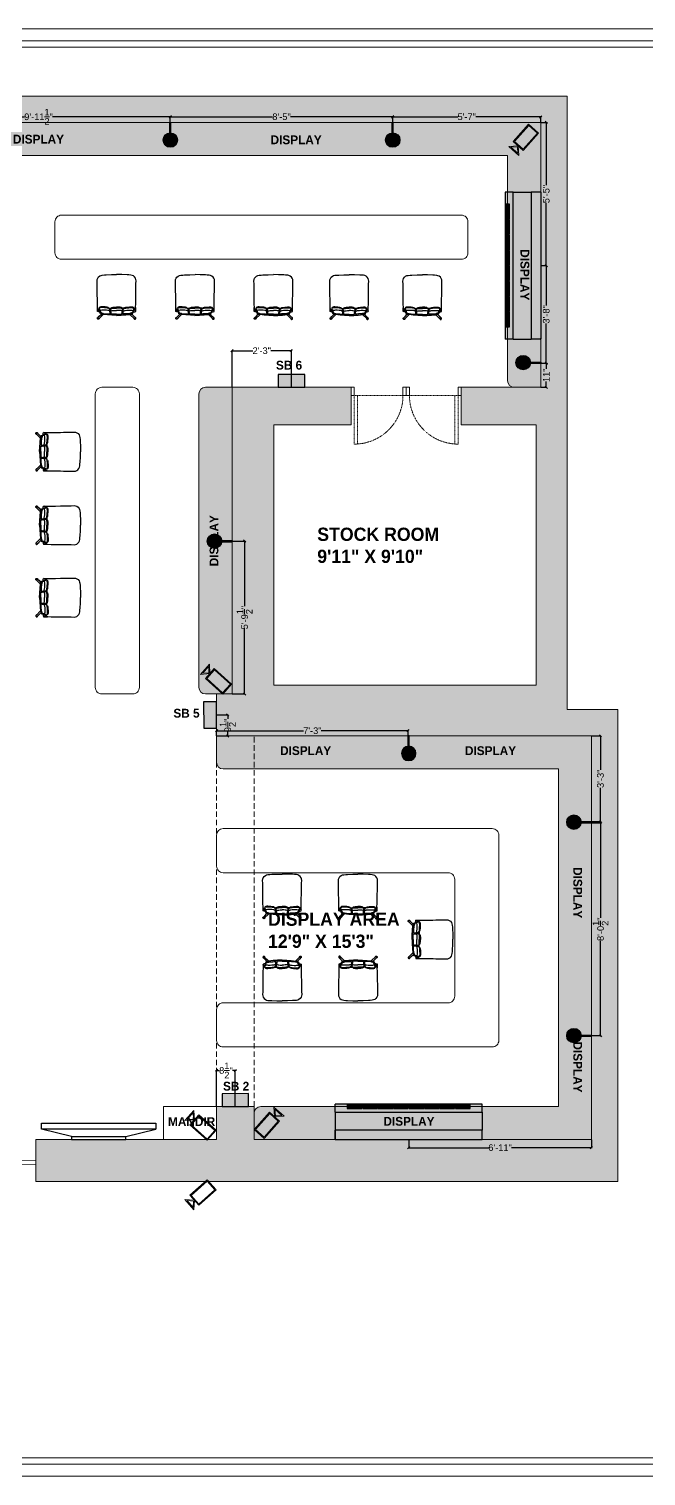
# Model space of a CAD drawing. Header units: inches. Extents: x -4677 to 18437, y -5264 to 2453.
# Drawn here: x 4809 to 5089, y -67 to 589 of the extents above; entities that cross this region are included whole.
import ezdxf

# ---------------------------------------------------------------- set-up
doc = ezdxf.new("R2010")
doc.units = ezdxf.units.IN
for name, pattern in [('AUDIT_D_060311083008-3', [0]), ('DASHED2', [0.375, 0.25, -0.125]), ('HIDDEN', [0.375, 0.25, -0.125])]:
    doc.linetypes.add(name, pattern=pattern)
for name, color, linetype in [('A-DOOR', 251, 'AUDIT_D_060311083008-3'), ('A-Door-Frame', 1, 'Continuous'), ('A-Door-Swing', 8, 'HIDDEN'), ('Edges', 7, 'Continuous'), ('IEL-HATCH-002', 7, 'Continuous'), ('line_cad-block.com', 250, 'Continuous')]:
    doc.layers.add(name, color=color, linetype=linetype)
doc.layers.add('FURNI', color=140, linetype='Continuous', lineweight=18)
doc.layers.add('HATCH', color=251, linetype='Continuous', lineweight=0, transparency=0.75)
doc.styles.add('HEMI', font='stylu.ttf')
doc.styles.get("Standard").update_dxf_attribs({"font": 'arial.ttf'})
doc.dimstyles.get("Standard").update_dxf_attribs({"dimtxt": 3, "dimasz": 1, "dimexe": 0.18, "dimexo": 0.0625, "dimgap": 0.09, "dimtad": 0, "dimdec": 1, "dimzin": 0, "dimdsep": 46, "dimlunit": 4, "dimtxsty": 'Standard', "dimblk": 'OBLIQUE', "dimcen": 0.09, "dimclrd": 5, "dimclre": 5, "dimclrt": 5, "dimadec": 0, "dimazin": 0, "dimtfac": 1, "dimtdec": 1, "dimtofl": 0, "dimtmove": 0, "dimatfit": 3, "dimldrblk": 'OBLIQUE', "dimfxl": 1, "dimtolj": 1, "dimtzin": 0, "dimarcsym": 0})

# ---------------------------------------------------------------- blocks, each defined once
blk = doc.blocks.new('*U12')
at = {"layer": 'A-Door-Frame', "lineweight": 5}
for p, q in [((0, -100), (0, 0)), ((682, -100), (682, 0))]:
    blk.add_line(p, q, dxfattribs=at)
for points in [[(0, -100), (40, -100), (40, 0), (0, 0)], [(682, -100), (642, -100), (642, 0), (682, 0)]]:
    blk.add_lwpolyline(points, dxfattribs=at)
at = {"layer": 'A-Door-Swing', "linetype": 'DASHED2', "lineweight": 5}
blk.add_line((45, 0), (647, 0), dxfattribs=at)
blk.add_lwpolyline([(40, 0), (40, 602), (80, 602), (80, 0)], close=True, dxfattribs=at)
blk.add_arc((40, 0), 602, 360, 90, dxfattribs=at)
blk = doc.blocks.new('erh')
at = {"ltscale": 7}
for p, q in [((3599.36, 764.17), (3585.77, 760.72)), ((3623.97, 764.17), (3637.56, 760.72))]:
    blk.add_line(p, q, dxfattribs=at)
for p, q in [((3623.97, 765.54), (3599.36, 765.54)), ((3599.36, 765.54), (3599.36, 764.17)), ((3623.97, 764.17), (3599.36, 764.17)), ((3623.97, 764.17), (3623.97, 765.54))]:
    blk.add_line(p, q)
blk.add_lwpolyline([(3585.77, 760.72), (3637.56, 760.72), (3637.56, 758.04), (3585.77, 758.04)], close=True, dxfattribs=at)
blk = doc.blocks.new('LEADCHAIR Executive 2014')
at = {"layer": 'line_cad-block.com', "color": 252, "true_color": 0x939598}
for points in [[(-239, 254), (-241, 256), (-243, 261), (-246, 264), (-249, 267), (-253, 268), (-257, 268), (-260, 267), (-264, 264), (-266, 261), (-267, 257), (-267, 253), (-266, 250), (-264, 246), (-260, 244), (-254, 240)], [(-186, 201), (-248, 262), (-251, 265), (-253, 265), (-256, 265), (-259, 265), (-262, 262), (-264, 260), (-265, 257), (-264, 254), (-264, 251), (-262, 249), (-241, 227), (-211, 196)], [(0, 214), (-64, 213), (-127, 208), (-190, 201), (-202, 199), (-211, 196), (-219, 194), (-223, 191), (-227, 184), (-247, 135), (-249, 131), (-251, 130), (-253, 131), (-255, 136), (-259, 147), (-262, 153), (-265, 159)], [(0, 210), (-63, 207), (-126, 203), (-190, 196), (-196, 195), (-204, 193), (-210, 192), (-216, 190), (-220, 188), (-223, 184), (-226, 176), (-245, 133), (-251, 124), (-253, 125), (-263, 146)], [(0, 214), (64, 213), (127, 208), (190, 201), (202, 199), (211, 196), (219, 194), (223, 191), (227, 184), (247, 135), (249, 131), (251, 130), (253, 131), (255, 136), (259, 147), (262, 153), (265, 159)], [(0, 210), (63, 207), (126, 203), (190, 196), (196, 195), (204, 193), (210, 192), (216, 190), (220, 188), (223, 184), (226, 176), (245, 133), (251, 124), (253, 125), (263, 146)], [(186, 201), (248, 262), (251, 265), (253, 265), (256, 265), (259, 265), (262, 262), (264, 260), (265, 257), (264, 254), (264, 251), (262, 249), (241, 227), (211, 196)], [(239, 254), (241, 256), (243, 261), (246, 264), (249, 267), (253, 268), (257, 268), (260, 267), (264, 264), (266, 261), (267, 257), (267, 253), (266, 250), (264, 246), (260, 244), (254, 240)], [(-256, 130), (-260, 128), (-262, 121), (-263, 116), (-265, 102), (-267, 55), (-267, -5), (-269, -78), (-270, -119), (-270, -168), (-270, -225), (-272, -265), (-270, -285), (-263, -303), (-251, -320), (-234, -334), (-217, -342), (-199, -346), (-170, -348), (-146, -350), (-73, -353), (0, -354)], [(-265, 159), (-265, 159), (-266, 159), (-266, 150), (-266, 142), (-266, 139), (-266, 104)], [(-263, 146), (-264, 146), (-264, 146), (-265, 145), (-265, 144), (-266, 131)], [(-234, 166), (-245, 164), (-252, 163), (-265, 159)], [(-98, 152), (-96, 152), (-93, 152), (-92, 152), (-93, 147), (-93, 143), (-94, 138), (-94, 134), (-95, 129), (-96, 124), (-96, 123), (-102, 120), (-107, 118), (-111, 116), (-128, 112), (-140, 110), (-170, 108), (-192, 107), (-204, 107), (-224, 108), (-229, 109), (-241, 113), (-244, 114), (-241, 121), (-237, 132), (-233, 142), (-232, 146), (-229, 151)], [(-96, 123), (-99, 119), (-107, 112), (-117, 105), (-131, 101), (-157, 98), (-180, 97), (-198, 95), (-214, 95), (-221, 97), (-227, 99), (-233, 101), (-237, 105), (-240, 108), (-242, 112), (-243, 113)], [(-92, 195), (-90, 194), (-89, 192), (-90, 180), (-92, 155), (-99, 151), (-106, 149), (-116, 146), (-120, 145), (-142, 142), (-168, 141), (-190, 141), (-206, 142), (-224, 145), (-230, 146), (-230, 147), (-228, 153), (-221, 173), (-219, 176), (-217, 178), (-210, 181), (-199, 184), (-193, 185), (-186, 187), (-130, 192), (-111, 193), (-92, 195)], [(-102, 115), (-89, 115)], [(-89, 115), (-86, 115), (-81, 114), (-73, 111)], [(-71, 153), (-76, 153), (-79, 152), (-80, 152), (-80, 149), (-81, 144), (-82, 136), (-83, 130), (-84, 124), (-67, 117), (-50, 115), (0, 113)], [(-84, 124), (-73, 110), (-68, 107), (-60, 103), (-48, 100), (-39, 99), (-34, 98), (0, 98)], [(0, 198), (-74, 197), (-74, 195), (-75, 193), (-76, 181), (-79, 156), (-78, 155), (-76, 154), (-71, 152), (-57, 148), (-44, 147), (-25, 146), (0, 146)], [(0, 198), (74, 197), (74, 195), (75, 193), (76, 181), (79, 156), (78, 155), (76, 154), (71, 152), (57, 148), (44, 147), (25, 146), (0, 146)], [(71, 153), (76, 153), (79, 152), (80, 152), (80, 149), (81, 144), (82, 136), (83, 130), (84, 124), (67, 117), (50, 115), (0, 113)], [(256, 130), (260, 128), (262, 121), (263, 116), (265, 102), (267, 55), (267, -5), (269, -78), (270, -119), (270, -168), (270, -225), (272, -265), (270, -285), (263, -303), (251, -320), (234, -334), (217, -342), (199, -346), (170, -348), (146, -350), (73, -353), (0, -354)], [(84, 124), (73, 110), (68, 107), (60, 103), (48, 100), (39, 99), (34, 98), (0, 98)], [(89, 115), (86, 115), (81, 114), (73, 111)], [(92, 195), (90, 194), (89, 192), (90, 180), (92, 155), (99, 151), (106, 149), (116, 146), (120, 145), (142, 142), (168, 141), (190, 141), (206, 142), (224, 145), (230, 146), (230, 147), (228, 153), (221, 173), (219, 176), (217, 178), (210, 181), (199, 184), (193, 185), (186, 187), (130, 192), (111, 193), (92, 195)], [(102, 115), (89, 115)], [(98, 152), (96, 152), (93, 152), (92, 152), (93, 147), (93, 143), (94, 138), (94, 134), (95, 129), (96, 124), (96, 123), (102, 120), (107, 118), (111, 116), (128, 112), (140, 110), (170, 108), (192, 107), (204, 107), (224, 108), (229, 109), (241, 113), (244, 114), (241, 121), (237, 132), (233, 142), (232, 146), (229, 151)], [(96, 123), (99, 119), (107, 112), (117, 105), (131, 101), (157, 98), (180, 97), (198, 95), (214, 95), (221, 97), (227, 99), (233, 101), (237, 105), (240, 108), (242, 112), (243, 113)], [(234, 166), (245, 164), (252, 163), (265, 159)], [(263, 146), (264, 146), (264, 146), (265, 145), (265, 144), (266, 131)], [(265, 159), (265, 159), (266, 159), (266, 150), (266, 142), (266, 139), (266, 104)]]:
    blk.add_lwpolyline(points, dxfattribs=at)
blk = doc.blocks.new('WR')
at = {"layer": 'IEL-HATCH-002', "true_color": 0x58ba48, "transparency": 33554687}
h = blk.add_hatch(color=85, dxfattribs=at)
h.dxf.hatch_style = 1
h.paths.add_polyline_path([(6272.58, 1161.27), (6284.59, 1161.27), (6284.59, 1167.12), (6272.58, 1167.12)])
blk.add_lwpolyline([(6272.58, 1167.11), (6272.58, 1161.27), (6284.59, 1161.29), (6284.59, 1167.13)], close=True)
blk = doc.blocks.new('rst')
at = {"layer": 'HATCH', "true_color": 0xed1f24, "transparency": 33554687}
h = blk.add_hatch(color=240, dxfattribs=at)
h.dxf.hatch_style = 1
h.paths.add_polyline_path([(9145.2, 1295.5), (9130.1, 1295.5), (9137.7, 1288.2)])
h.paths.add_polyline_path([(9142.8, 1294.5), (9137.7, 1289.6), (9132.6, 1294.5)], flags=16)
h.paths.add_polyline_path([(9145.1, 1288.2), (9130.3, 1288.2), (9130.3, 1262.6), (9145.1, 1262.6)])
h.paths.add_polyline_path([(9144.1, 1287.2), (9144.1, 1263.6), (9131.3, 1263.6), (9131.3, 1287.2)], flags=16)
at = {"layer": 'FURNI', "color": 18, "true_color": 0x000000}
for points in [[(9145.2, 1295.5), (9130.1, 1295.5), (9137.7, 1288.2)], [(9142.8, 1294.5), (9132.6, 1294.5), (9137.7, 1289.6)], [(9130.3, 1288.2), (9145.1, 1288.2), (9145.1, 1262.6), (9130.3, 1262.6)], [(9131.3, 1287.2), (9144.1, 1287.2), (9144.1, 1263.6), (9131.3, 1263.6)]]:
    blk.add_lwpolyline(points, close=True, dxfattribs=at)
blk = doc.blocks.new('HT')
at = {"layer": 'IEL-HATCH-002', "true_color": 0xf7f281, "transparency": 33554687}
h = blk.add_hatch(color=51, dxfattribs=at)
h.dxf.hatch_style = 1
h.paths.add_polyline_path([(4618.55, 566.68, 0.962396), (4625.07, 566.43), (4621.82, 566.43), (4621.82, 566.93), (4625.07, 566.93, 0.962396)])
for p, q in [((4621.82, 566.93), (4629.77, 566.93)), ((4621.82, 566.93), (4621.82, 566.43)), ((4621.82, 566.43), (4629.77, 566.43)), ((4629.77, 566.93), (4629.77, 566.43))]:
    blk.add_line(p, q)
blk.add_circle((4621.82, 566.68), 3.27)
blk = doc.blocks.new('_Oblique')
at = {"color": 0, "linetype": 'ByBlock', "lineweight": -2}
blk.add_line((-0.5, -0.5), (0.5, 0.5), dxfattribs=at)
blk = doc.blocks.new('*D107')
at = {"color": 5, "lineweight": -2, "transparency": 16777216}
for p, q in [((4894.58, 100.42), (4894.58, 116.88)), ((4894.58, 116.7), (4895.92, 116.7)), ((4903.08, 116.7), (4901.74, 116.7)), ((4903.08, 100.42), (4903.08, 116.88))]:
    blk.add_line(p, q, dxfattribs=at)
at = {"layer": 'Defpoints', "color": 0, "transparency": 16777216}
for p in [(4903.08, 116.7), (4894.58, 100.35), (4903.08, 100.36)]:
    blk.add_point(p, dxfattribs=at)
at = {"color": 5, "lineweight": -2, "transparency": 16777216, "rotation": 180}
blk.add_blockref('_Oblique', (4894.58, 116.7), dxfattribs=at)
at = {"color": 5, "lineweight": -2, "transparency": 16777216}
blk.add_blockref('_Oblique', (4903.08, 116.7), dxfattribs=at)
at = {"color": 5, "lineweight": 5, "transparency": 16777216, "insert": (4898.83, 116.7), "char_height": 3, "attachment_point": 5}
blk.add_mtext('\\A1;8{\\H1x;\\S1/2;}"', dxfattribs=at)
blk = doc.blocks.new('*D108')
at = {"color": 5, "lineweight": -2, "transparency": 16777216}
for p, q in [((4894.63, 277.85), (4899.83, 277.85)), ((4899.65, 277.85), (4899.65, 276.01)), ((4899.65, 268.35), (4899.65, 270.2)), ((4894.64, 268.35), (4899.83, 268.35))]:
    blk.add_line(p, q, dxfattribs=at)
at = {"layer": 'Defpoints', "color": 0, "transparency": 16777216}
for p in [(4894.57, 277.85), (4894.58, 268.35), (4899.65, 268.35)]:
    blk.add_point(p, dxfattribs=at)
at = {"color": 5, "lineweight": -2, "transparency": 16777216}
for p, rotation in [((4899.65, 277.85), 90), ((4899.65, 268.35), 270)]:
    blk.add_blockref('_Oblique', p, dxfattribs=dict(at, rotation=rotation))
at = {"color": 5, "lineweight": 5, "transparency": 16777216, "insert": (4899.65, 273.1), "char_height": 3, "attachment_point": 5, "rotation": 90}
blk.add_mtext('\\A1;9{\\H1x;\\S1/2;}"', dxfattribs=at)
blk = doc.blocks.new('*D111')
at = {"color": 5, "lineweight": -2, "transparency": 16777216}
for p, q in [((4901.58, 426.42), (4901.58, 443.1)), ((4901.58, 442.92), (4910.98, 442.92)), ((4928.58, 442.92), (4919.18, 442.92)), ((4928.58, 426.42), (4928.58, 443.1))]:
    blk.add_line(p, q, dxfattribs=at)
at = {"layer": 'Defpoints', "color": 0, "transparency": 16777216}
for p in [(4928.58, 442.92), (4901.58, 426.35), (4928.58, 426.35)]:
    blk.add_point(p, dxfattribs=at)
at = {"color": 5, "lineweight": -2, "transparency": 16777216, "rotation": 180}
blk.add_blockref('_Oblique', (4901.58, 442.92), dxfattribs=at)
at = {"color": 5, "lineweight": -2, "transparency": 16777216}
blk.add_blockref('_Oblique', (4928.58, 442.92), dxfattribs=at)
at = {"color": 5, "lineweight": 5, "transparency": 16777216, "insert": (4915.08, 442.92), "char_height": 3, "attachment_point": 5}
blk.add_mtext('\\A1;2\'-3"', dxfattribs=at)
blk = doc.blocks.new('*D112')
at = {"color": 5, "lineweight": -2, "transparency": 16777216}
for p, q in [((4901.64, 356.6), (4907.46, 356.6)), ((4907.28, 356.6), (4907.28, 327.15)), ((4907.28, 287.35), (4907.28, 316.81)), ((4901.64, 287.35), (4907.46, 287.35))]:
    blk.add_line(p, q, dxfattribs=at)
at = {"layer": 'Defpoints', "color": 0, "transparency": 16777216}
for p in [(4901.58, 356.6), (4907.28, 356.6), (4901.58, 287.35)]:
    blk.add_point(p, dxfattribs=at)
at = {"color": 5, "lineweight": -2, "transparency": 16777216}
for p, rotation in [((4907.28, 356.6), 90), ((4907.28, 287.35), 270)]:
    blk.add_blockref('_Oblique', p, dxfattribs=dict(at, rotation=rotation))
at = {"color": 5, "lineweight": 5, "transparency": 16777216, "insert": (4907.28, 321.98), "char_height": 3, "attachment_point": 5, "rotation": 90}
blk.add_mtext('\\A1;5\'-9{\\H1x;\\S1/2;}"', dxfattribs=at)
blk = doc.blocks.new('*D113')
at = {"color": 5, "lineweight": -2, "transparency": 16777216}
for p, q in [((4894.58, 268.42), (4894.58, 270.86)), ((4894.58, 270.68), (4933.95, 270.68)), ((4981.46, 270.68), (4942.08, 270.68)), ((4981.46, 268.42), (4981.46, 270.86))]:
    blk.add_line(p, q, dxfattribs=at)
at = {"layer": 'Defpoints', "color": 0, "transparency": 16777216}
for p in [(4981.46, 270.68), (4894.58, 268.35), (4981.46, 268.35)]:
    blk.add_point(p, dxfattribs=at)
at = {"color": 5, "lineweight": -2, "transparency": 16777216, "rotation": 180}
blk.add_blockref('_Oblique', (4894.58, 270.68), dxfattribs=at)
at = {"color": 5, "lineweight": -2, "transparency": 16777216}
blk.add_blockref('_Oblique', (4981.46, 270.68), dxfattribs=at)
at = {"color": 5, "lineweight": 5, "transparency": 16777216, "insert": (4938.02, 270.68), "char_height": 3, "attachment_point": 5}
blk.add_mtext('\\A1;7\'-3"', dxfattribs=at)
blk = doc.blocks.new('*D114')
at = {"color": 5, "lineweight": -2, "transparency": 16777216}
for p, q in [((5064.64, 268.35), (5068.88, 268.35)), ((5068.7, 268.35), (5068.7, 253)), ((5068.7, 229.49), (5068.7, 244.84)), ((5064.64, 229.49), (5068.88, 229.49))]:
    blk.add_line(p, q, dxfattribs=at)
at = {"layer": 'Defpoints', "color": 0, "transparency": 16777216}
for p in [(5064.58, 268.35), (5064.58, 229.49), (5068.7, 229.49)]:
    blk.add_point(p, dxfattribs=at)
at = {"color": 5, "lineweight": -2, "transparency": 16777216}
for p, rotation in [((5068.7, 268.35), 90), ((5068.7, 229.49), 270)]:
    blk.add_blockref('_Oblique', p, dxfattribs=dict(at, rotation=rotation))
at = {"color": 5, "lineweight": 5, "transparency": 16777216, "insert": (5068.7, 248.92), "char_height": 3, "attachment_point": 5, "rotation": 90}
blk.add_mtext('\\A1;3\'-3"', dxfattribs=at)
blk = doc.blocks.new('*D115')
at = {"color": 5, "lineweight": -2, "transparency": 16777216}
for p, q in [((5064.64, 228.99), (5068.88, 228.99)), ((5068.7, 228.99), (5068.7, 185.91)), ((5068.7, 132.5), (5068.7, 175.57)), ((5064.64, 132.5), (5068.88, 132.5))]:
    blk.add_line(p, q, dxfattribs=at)
at = {"layer": 'Defpoints', "color": 0, "transparency": 16777216}
for p in [(5064.58, 228.99), (5064.58, 132.5), (5068.7, 132.5)]:
    blk.add_point(p, dxfattribs=at)
at = {"color": 5, "lineweight": -2, "transparency": 16777216}
for p, rotation in [((5068.7, 228.99), 90), ((5068.7, 132.5), 270)]:
    blk.add_blockref('_Oblique', p, dxfattribs=dict(at, rotation=rotation))
at = {"color": 5, "lineweight": 5, "transparency": 16777216, "insert": (5068.7, 180.74), "char_height": 3, "attachment_point": 5, "rotation": 90}
blk.add_mtext('\\A1;8\'-0{\\H1x;\\S1/2;}"', dxfattribs=at)
blk = doc.blocks.new('*D116')
at = {"color": 5, "lineweight": -2, "transparency": 16777216}
for p, q in [((4981.71, 85.29), (4981.71, 81.53)), ((5064.58, 85.29), (5064.58, 81.53)), ((4981.71, 81.71), (5017.89, 81.71)), ((5064.58, 81.71), (5028.4, 81.71))]:
    blk.add_line(p, q, dxfattribs=at)
at = {"layer": 'Defpoints', "color": 0, "transparency": 16777216}
for p in [(4981.71, 85.35), (5064.58, 85.35), (5064.58, 81.71)]:
    blk.add_point(p, dxfattribs=at)
at = {"color": 5, "lineweight": -2, "transparency": 16777216, "rotation": 180}
blk.add_blockref('_Oblique', (4981.71, 81.71), dxfattribs=at)
at = {"color": 5, "lineweight": -2, "transparency": 16777216}
blk.add_blockref('_Oblique', (5064.58, 81.71), dxfattribs=at)
at = {"color": 5, "lineweight": 5, "transparency": 16777216, "insert": (5023.14, 81.71), "char_height": 3, "attachment_point": 5}
blk.add_mtext('\\A1;6\'-11"', dxfattribs=at)
blk = doc.blocks.new('*D117')
at = {"color": 5, "lineweight": -2, "transparency": 16777216}
for p, q in [((5041.64, 437.3), (5044.27, 437.3)), ((5044.09, 437.3), (5044.09, 434.66)), ((5041.64, 426.35), (5044.27, 426.35)), ((5044.09, 426.35), (5044.09, 428.99))]:
    blk.add_line(p, q, dxfattribs=at)
at = {"layer": 'Defpoints', "color": 0, "transparency": 16777216}
for p in [(5041.58, 437.3), (5044.09, 437.3), (5041.58, 426.35)]:
    blk.add_point(p, dxfattribs=at)
at = {"color": 5, "lineweight": -2, "transparency": 16777216}
for p, rotation in [((5044.09, 437.3), 90), ((5044.09, 426.35), 270)]:
    blk.add_blockref('_Oblique', p, dxfattribs=dict(at, rotation=rotation))
at = {"color": 5, "lineweight": 5, "transparency": 16777216, "insert": (5044.09, 431.83), "char_height": 3, "attachment_point": 5, "rotation": 90}
blk.add_mtext('\\A1;11"', dxfattribs=at)
blk = doc.blocks.new('*D118')
at = {"color": 5, "lineweight": -2, "transparency": 16777216}
for p, q in [((4974.46, 546.42), (4974.46, 549.13)), ((4974.46, 548.95), (5003.94, 548.95)), ((5041.58, 548.95), (5012.1, 548.95)), ((5041.58, 546.42), (5041.58, 549.13))]:
    blk.add_line(p, q, dxfattribs=at)
at = {"layer": 'Defpoints', "color": 0, "transparency": 16777216}
for p in [(4974.46, 548.95), (4974.46, 546.35), (5041.58, 546.35)]:
    blk.add_point(p, dxfattribs=at)
at = {"color": 5, "lineweight": -2, "transparency": 16777216, "rotation": 180}
blk.add_blockref('_Oblique', (4974.46, 548.95), dxfattribs=at)
at = {"color": 5, "lineweight": -2, "transparency": 16777216}
blk.add_blockref('_Oblique', (5041.58, 548.95), dxfattribs=at)
at = {"color": 5, "lineweight": 5, "transparency": 16777216, "insert": (5008.02, 548.95), "char_height": 3, "attachment_point": 5}
blk.add_mtext('\\A1;5\'-7"', dxfattribs=at)
blk = doc.blocks.new('*D119')
at = {"color": 5, "lineweight": -2, "transparency": 16777216}
for p, q in [((4873.6, 546.42), (4873.6, 549.13)), ((4873.6, 548.95), (4919.95, 548.95)), ((4974.46, 548.95), (4928.11, 548.95)), ((4974.46, 546.42), (4974.46, 549.13))]:
    blk.add_line(p, q, dxfattribs=at)
at = {"layer": 'Defpoints', "color": 0, "transparency": 16777216}
for p in [(4873.6, 548.95), (4873.6, 546.35), (4974.46, 546.35)]:
    blk.add_point(p, dxfattribs=at)
at = {"color": 5, "lineweight": -2, "transparency": 16777216, "rotation": 180}
blk.add_blockref('_Oblique', (4873.6, 548.95), dxfattribs=at)
at = {"color": 5, "lineweight": -2, "transparency": 16777216}
blk.add_blockref('_Oblique', (4974.46, 548.95), dxfattribs=at)
at = {"color": 5, "lineweight": 5, "transparency": 16777216, "insert": (4924.03, 548.95), "char_height": 3, "attachment_point": 5}
blk.add_mtext('\\A1;8\'-5"', dxfattribs=at)
blk = doc.blocks.new('*D188')
at = {"color": 5, "lineweight": -2, "transparency": 16777216}
for p, q in [((4754.08, 531.42), (4754.08, 549.13)), ((4754.08, 548.95), (4807.5, 548.95)), ((4873.6, 548.95), (4820.18, 548.95)), ((4873.6, 548.89), (4873.6, 548.77))]:
    blk.add_line(p, q, dxfattribs=at)
at = {"layer": 'Defpoints', "color": 0, "transparency": 16777216}
for p in [(4873.6, 548.95), (4873.6, 548.95), (4754.08, 531.35)]:
    blk.add_point(p, dxfattribs=at)
at = {"color": 5, "lineweight": -2, "transparency": 16777216, "rotation": 180}
blk.add_blockref('_Oblique', (4754.08, 548.95), dxfattribs=at)
at = {"color": 5, "lineweight": -2, "transparency": 16777216}
blk.add_blockref('_Oblique', (4873.6, 548.95), dxfattribs=at)
at = {"color": 5, "lineweight": 5, "transparency": 16777216, "insert": (4813.84, 548.95), "char_height": 3, "attachment_point": 5}
blk.add_mtext('\\A1;9\'-11{\\H1x;\\S1/2;}"', dxfattribs=at)
blk = doc.blocks.new('DRYG')
at = {"layer": 'Edges', "color": 18, "true_color": 0x000000}
for p, q in [((8077.83, 1479.53), (8077.83, 1479.56)), ((8077.83, 1479.56), (8078.02, 1479.56)), ((8077.83, 1479.53), (8077.83, 1421.72)), ((8077.83, 1479.53), (8078.02, 1479.53)), ((8078.02, 1479.56), (8078.02, 1479.53)), ((8078.02, 1479.56), (8081.6, 1479.56)), ((8078.02, 1479.53), (8081.6, 1479.53)), ((8088.69, 1479.56), (8081.6, 1479.56)), ((8081.6, 1479.56), (8081.6, 1479.53)), ((8081.6, 1479.53), (8081.6, 1421.72)), ((8088.69, 1479.56), (8091.83, 1479.56)), ((8088.69, 1421.69), (8088.69, 1479.56)), ((8091.83, 1479.56), (8091.83, 1421.69)), ((8090.14, 1474.81), (8090.51, 1474.81)), ((8090.14, 1469.03), (8090.14, 1474.81)), ((8090.51, 1474.81), (8090.51, 1469.03)), ((8090.66, 1474.81), (8091.04, 1474.81)), ((8090.66, 1469.03), (8090.66, 1474.81)), ((8091.04, 1474.81), (8091.04, 1469.03)), ((8091.19, 1474.81), (8091.57, 1474.81)), ((8091.19, 1469.03), (8091.19, 1474.81)), ((8091.57, 1474.81), (8091.57, 1469.03)), ((8090.51, 1469.03), (8090.14, 1469.03)), ((8090.14, 1468.72), (8090.51, 1468.72)), ((8090.14, 1462.95), (8090.14, 1468.72)), ((8090.51, 1468.72), (8090.51, 1462.95)), ((8091.04, 1469.03), (8090.66, 1469.03)), ((8090.66, 1468.72), (8091.04, 1468.72)), ((8090.66, 1462.95), (8090.66, 1468.72)), ((8091.04, 1468.72), (8091.04, 1462.95)), ((8091.57, 1469.03), (8091.19, 1469.03)), ((8091.19, 1468.72), (8091.57, 1468.72)), ((8091.19, 1462.95), (8091.19, 1468.72)), ((8091.57, 1468.72), (8091.57, 1462.95)), ((8090.51, 1462.95), (8090.14, 1462.95)), ((8090.14, 1462.64), (8090.51, 1462.64)), ((8090.14, 1456.86), (8090.14, 1462.64)), ((8090.51, 1462.64), (8090.51, 1456.86)), ((8091.04, 1462.95), (8090.66, 1462.95)), ((8090.66, 1462.64), (8091.04, 1462.64)), ((8090.66, 1456.86), (8090.66, 1462.64)), ((8091.04, 1462.64), (8091.04, 1456.86)), ((8091.57, 1462.95), (8091.19, 1462.95)), ((8091.19, 1462.64), (8091.57, 1462.64)), ((8091.19, 1456.86), (8091.19, 1462.64)), ((8091.57, 1462.64), (8091.57, 1456.86)), ((8090.51, 1456.86), (8090.14, 1456.86)), ((8090.14, 1456.55), (8090.51, 1456.55)), ((8090.14, 1450.78), (8090.14, 1456.55)), ((8090.51, 1456.55), (8090.51, 1450.78)), ((8091.04, 1456.86), (8090.66, 1456.86)), ((8090.66, 1456.55), (8091.04, 1456.55)), ((8090.66, 1450.78), (8090.66, 1456.55)), ((8091.04, 1456.55), (8091.04, 1450.78)), ((8091.57, 1456.86), (8091.19, 1456.86)), ((8091.19, 1456.55), (8091.57, 1456.55)), ((8091.19, 1450.78), (8091.19, 1456.55)), ((8091.57, 1456.55), (8091.57, 1450.78)), ((8090.51, 1450.78), (8090.14, 1450.78)), ((8090.14, 1450.47), (8090.51, 1450.47)), ((8090.14, 1444.69), (8090.14, 1450.47)), ((8090.51, 1450.47), (8090.51, 1444.69)), ((8091.04, 1450.78), (8090.66, 1450.78)), ((8090.66, 1450.47), (8091.04, 1450.47)), ((8090.66, 1444.69), (8090.66, 1450.47)), ((8091.04, 1450.47), (8091.04, 1444.69)), ((8091.57, 1450.78), (8091.19, 1450.78)), ((8091.19, 1450.47), (8091.57, 1450.47)), ((8091.19, 1444.69), (8091.19, 1450.47)), ((8091.57, 1450.47), (8091.57, 1444.69)), ((8090.51, 1444.69), (8090.14, 1444.69)), ((8090.14, 1444.38), (8090.51, 1444.38)), ((8090.14, 1438.61), (8090.14, 1444.38)), ((8090.51, 1444.38), (8090.51, 1438.61)), ((8091.04, 1444.69), (8090.66, 1444.69)), ((8090.66, 1444.38), (8091.04, 1444.38)), ((8090.66, 1438.61), (8090.66, 1444.38)), ((8091.04, 1444.38), (8091.04, 1438.61)), ((8091.57, 1444.69), (8091.19, 1444.69)), ((8091.19, 1444.38), (8091.57, 1444.38)), ((8091.19, 1438.61), (8091.19, 1444.38)), ((8091.57, 1444.38), (8091.57, 1438.61)), ((8090.51, 1438.61), (8090.14, 1438.61)), ((8090.14, 1438.3), (8090.51, 1438.3)), ((8090.14, 1432.53), (8090.14, 1438.3)), ((8090.51, 1438.3), (8090.51, 1432.53)), ((8091.04, 1438.61), (8090.66, 1438.61)), ((8090.66, 1438.3), (8091.04, 1438.3)), ((8090.66, 1432.53), (8090.66, 1438.3)), ((8091.04, 1438.3), (8091.04, 1432.53)), ((8091.57, 1438.61), (8091.19, 1438.61)), ((8091.19, 1438.3), (8091.57, 1438.3)), ((8091.19, 1432.53), (8091.19, 1438.3)), ((8091.57, 1438.3), (8091.57, 1432.53)), ((8090.51, 1432.53), (8090.14, 1432.53)), ((8090.14, 1432.21), (8090.51, 1432.21)), ((8090.14, 1426.44), (8090.14, 1432.21)), ((8090.51, 1432.21), (8090.51, 1426.44)), ((8091.04, 1432.53), (8090.66, 1432.53)), ((8090.66, 1432.21), (8091.04, 1432.21)), ((8090.66, 1426.44), (8090.66, 1432.21)), ((8091.04, 1432.21), (8091.04, 1426.44)), ((8091.57, 1432.53), (8091.19, 1432.53)), ((8091.19, 1432.21), (8091.57, 1432.21)), ((8091.19, 1426.44), (8091.19, 1432.21)), ((8091.57, 1432.21), (8091.57, 1426.44)), ((8090.51, 1426.44), (8090.14, 1426.44)), ((8091.04, 1426.44), (8090.66, 1426.44)), ((8091.57, 1426.44), (8091.19, 1426.44)), ((8077.83, 1421.69), (8077.83, 1421.72)), ((8077.83, 1421.72), (8078.02, 1421.72)), ((8078.02, 1421.69), (8077.83, 1421.69)), ((8078.02, 1421.72), (8078.02, 1421.69)), ((8081.6, 1421.72), (8078.02, 1421.72)), ((8078.02, 1421.69), (8081.6, 1421.69)), ((8081.6, 1421.72), (8081.6, 1421.69)), ((8088.69, 1421.69), (8081.6, 1421.69)), ((8088.69, 1421.69), (8091.83, 1421.69))]:
    blk.add_line(p, q, dxfattribs=at)
at = {"layer": 'FURNI', "color": 18, "true_color": 0x000000}
blk.add_line((8077.83, 1421.69), (8091.83, 1421.69), dxfattribs=at)
blk = doc.blocks.new('E4RG')
at = {"layer": 'IEL-HATCH-002', "transparency": 33554687}
h = blk.add_hatch(color=256, dxfattribs=at)
h.dxf.hatch_style = 1
h.set_gradient(color1=(255, 255, 255), color2=(147, 149, 152), name='CYLINDER')
h.paths.add_polyline_path([(4585.01, 653.22), (4585, 653.22), (4554.41, 653.22), (4554.41, 649.47), (4585.01, 649.47)])
h.paths.add_polyline_path([(4585, 655.12), (4585, 655.21), (4554.42, 655.21), (4554.42, 655.12), (4554.42, 653.22), (4585, 653.22)])
h.paths.add_polyline_path([(4585.01, 649.47), (4554.41, 649.47), (4554.41, 647.81), (4585.01, 647.81)])
h.paths.add_polyline_path([(4556.92, 648.71), (4559.97, 648.71), (4559.97, 648.51), (4556.92, 648.51)], flags=16)
h.paths.add_polyline_path([(4556.92, 648.43), (4559.97, 648.43), (4559.97, 648.23), (4556.92, 648.23)], flags=16)
h.paths.add_polyline_path([(4556.92, 648.15), (4559.97, 648.15), (4559.97, 647.95), (4556.92, 647.95)], flags=16)
h.paths.add_polyline_path([(4560.14, 648.71), (4563.19, 648.71), (4563.19, 648.51), (4560.14, 648.51)], flags=16)
h.paths.add_polyline_path([(4560.14, 648.43), (4563.19, 648.43), (4563.19, 648.23), (4560.14, 648.23)], flags=16)
h.paths.add_polyline_path([(4560.14, 648.15), (4563.19, 648.15), (4563.19, 647.95), (4560.14, 647.95)], flags=16)
h.paths.add_polyline_path([(4563.36, 648.71), (4566.41, 648.71), (4566.41, 648.51), (4563.36, 648.51)], flags=16)
h.paths.add_polyline_path([(4563.36, 648.43), (4566.41, 648.43), (4566.41, 648.23), (4563.36, 648.23)], flags=16)
h.paths.add_polyline_path([(4563.36, 648.15), (4566.41, 648.15), (4566.41, 647.95), (4563.36, 647.95)], flags=16)
h.paths.add_polyline_path([(4566.57, 648.71), (4569.63, 648.71), (4569.63, 648.51), (4566.57, 648.51)], flags=16)
h.paths.add_polyline_path([(4566.57, 648.43), (4569.63, 648.43), (4569.63, 648.23), (4566.57, 648.23)], flags=16)
h.paths.add_polyline_path([(4566.57, 648.15), (4569.63, 648.15), (4569.63, 647.95), (4566.57, 647.95)], flags=16)
h.paths.add_polyline_path([(4569.79, 648.71), (4572.85, 648.71), (4572.85, 648.51), (4569.79, 648.51)], flags=16)
h.paths.add_polyline_path([(4569.79, 648.43), (4572.85, 648.43), (4572.85, 648.23), (4569.79, 648.23)], flags=16)
h.paths.add_polyline_path([(4569.79, 648.15), (4572.85, 648.15), (4572.85, 647.95), (4569.79, 647.95)], flags=16)
h.paths.add_polyline_path([(4573.01, 648.71), (4576.06, 648.71), (4576.06, 648.51), (4573.01, 648.51)], flags=16)
h.paths.add_polyline_path([(4573.01, 648.43), (4576.06, 648.43), (4576.06, 648.23), (4573.01, 648.23)], flags=16)
h.paths.add_polyline_path([(4573.01, 648.15), (4576.06, 648.15), (4576.06, 647.95), (4573.01, 647.95)], flags=16)
h.paths.add_polyline_path([(4576.23, 648.71), (4579.28, 648.71), (4579.28, 648.51), (4576.23, 648.51)], flags=16)
h.paths.add_polyline_path([(4576.23, 648.43), (4579.28, 648.43), (4579.28, 648.23), (4576.23, 648.23)], flags=16)
h.paths.add_polyline_path([(4576.23, 648.15), (4579.28, 648.15), (4579.28, 647.95), (4576.23, 647.95)], flags=16)
h.paths.add_polyline_path([(4579.45, 648.71), (4582.5, 648.71), (4582.5, 648.51), (4579.45, 648.51)], flags=16)
h.paths.add_polyline_path([(4579.45, 648.43), (4582.5, 648.43), (4582.5, 648.23), (4579.45, 648.23)], flags=16)
h.paths.add_polyline_path([(4579.45, 648.15), (4582.5, 648.15), (4582.5, 647.95), (4579.45, 647.95)], flags=16)
at = {"layer": 'FURNI', "color": 18, "true_color": 0x000000, "xscale": -0.5288462308038518, "yscale": 0.5288462308038518, "zscale": 0.5288462308038518, "rotation": 90}
blk.add_blockref('DRYG', (5336.87, 4927.15), dxfattribs=at)
blk = doc.blocks.new('*D189')
at = {"color": 5, "lineweight": -2, "transparency": 16777216}
for p, q in [((5041.64, 481.52), (5044.27, 481.52)), ((5044.09, 481.52), (5044.09, 463.49)), ((5044.09, 437.3), (5044.09, 455.33)), ((5041.64, 437.3), (5044.27, 437.3))]:
    blk.add_line(p, q, dxfattribs=at)
at = {"layer": 'Defpoints', "color": 0, "transparency": 16777216}
for p in [(5041.58, 481.52), (5044.09, 481.52), (5041.58, 437.3)]:
    blk.add_point(p, dxfattribs=at)
at = {"color": 5, "lineweight": -2, "transparency": 16777216}
for p, rotation in [((5044.09, 481.52), 90), ((5044.09, 437.3), 270)]:
    blk.add_blockref('_Oblique', p, dxfattribs=dict(at, rotation=rotation))
at = {"color": 5, "lineweight": 5, "transparency": 16777216, "insert": (5044.09, 459.41), "char_height": 3, "attachment_point": 5, "rotation": 90}
blk.add_mtext('\\A1;3\'-8"', dxfattribs=at)
blk = doc.blocks.new('*D190')
at = {"color": 5, "lineweight": -2, "transparency": 16777216}
for p, q in [((5041.64, 546.35), (5044.27, 546.35)), ((5044.09, 546.35), (5044.09, 518.02)), ((5044.09, 481.52), (5044.09, 509.86)), ((5041.64, 481.52), (5044.27, 481.52))]:
    blk.add_line(p, q, dxfattribs=at)
at = {"layer": 'Defpoints', "color": 0, "transparency": 16777216}
for p in [(5041.58, 546.35), (5044.09, 546.35), (5041.58, 481.52)]:
    blk.add_point(p, dxfattribs=at)
at = {"color": 5, "lineweight": -2, "transparency": 16777216}
for p, rotation in [((5044.09, 546.35), 90), ((5044.09, 481.52), 270)]:
    blk.add_blockref('_Oblique', p, dxfattribs=dict(at, rotation=rotation))
at = {"color": 5, "lineweight": 5, "transparency": 16777216, "insert": (5044.09, 513.94), "char_height": 3, "attachment_point": 5, "rotation": 90}
blk.add_mtext('\\A1;5\'-5"', dxfattribs=at)

msp = doc.modelspace()

# ---------------------------------------------------------------- hatches: boundary and pattern name
at = {"layer": 'IEL-HATCH-002', "lineweight": 5, "true_color": 0x939598, "transparency": 33554687}
h = msp.add_hatch(color=252, dxfattribs=at)
h.dxf.hatch_style = 1
h.paths.add_polyline_path([(4635.58, 192.35), (4635.58, 210.35), (4620.58, 210.35), (4620.58, 76.35), (4608.58, 76.35), (4471.58, 76.35), (4471.58, 261.35), (4483.58, 261.35), (4538.58, 261.35), (4538.58, 278.35), (4472.58, 278.35), (4472.58, 348.35), (4529.58, 348.35), (4540.58, 348.35), (4540.58, 370.35), (4472.58, 370.35), (4472.58, 546.35), (4580.58, 546.35), (4580.58, 558.35), (4459.58, 558.35), (4459.58, 64.35), (4635.58, 64.35), (4635.58, 67.35)])
h.paths.add_polyline_path([(5053.58, 558.35), (4626.58, 558.35), (4626.58, 546.35), (4745.58, 546.35), (4745.58, 534.35), (4745.58, 531.35), (4762.58, 531.35), (4762.58, 546.35), (5041.58, 546.35), (5041.58, 426.35), (5029.58, 426.35), (5005.58, 426.35), (5005.58, 409.35), (5039.58, 409.35), (5039.58, 291.35), (4920.58, 291.35), (4920.58, 409.35), (4955.58, 409.35), (4955.58, 426.35), (4901.58, 426.35), (4901.58, 287.35), (4894.58, 287.35), (4894.58, 268.35), (5064.58, 268.35), (5064.58, 85.35), (4911.58, 85.35), (4911.58, 97.35), (4911.58, 100.35), (4894.58, 100.35), (4894.58, 85.35), (4870.58, 85.35), (4812.58, 85.35), (4812.58, 66.35), (5076.58, 66.35), (5076.58, 280.35), (5053.58, 280.35)])
h.paths.add_polyline_path([(4786.58, 277.35), (4762.58, 277.35), (4762.58, 292.35), (4745.58, 292.35), (4745.58, 277.35), (4711.58, 277.35), (4595.58, 277.35), (4595.58, 260.35), (4620.58, 260.35), (4620.58, 255.35), (4635.58, 255.35), (4635.58, 260.35), (4711.58, 260.35), (4786.58, 260.35)])
h.paths.add_polyline_path([(4726.58, 195.35), (4635.58, 195.35), (4635.58, 192.35), (4726.58, 192.35)], flags=17)
h.paths.add_polyline_path([(4726.58, 260.35), (4723.58, 260.35), (4723.58, 195.35), (4726.58, 195.35)], flags=17)
at = {"layer": 'IEL-HATCH-002', "lineweight": 5, "true_color": 0xc6a88b, "transparency": 33554687}
h = msp.add_hatch(color=43, dxfattribs=at)
h.dxf.hatch_style = 1
h.paths.add_polyline_path([(5064.58, 268.35), (4894.58, 268.35), (4894.58, 256.35, 0.414214), (4897.58, 253.35), (5049.58, 253.35), (5049.58, 100.35), (4914.58, 100.35, 0.414214), (4911.58, 97.35), (4911.58, 85.35), (5064.58, 85.35)])
h.paths.add_polyline_path([(4697.58, 189.35, 0.414214), (4694.58, 192.35), (4682.58, 192.35), (4682.58, 176.35), (4682.58, 85.35), (4694.58, 85.35, 0.414214), (4697.58, 88.35)])
h.paths.add_polyline_path([(4901.58, 426.35), (4889.58, 426.35, 0.414214), (4886.58, 423.35), (4886.58, 290.35, 0.414214), (4889.58, 287.35), (4901.58, 287.35)])
h.paths.add_polyline_path([(5041.58, 546.35), (4762.58, 546.35), (4762.58, 534.35, 0.414214), (4765.58, 531.35), (5026.58, 531.35), (5026.58, 429.35, 0.414214), (5029.58, 426.35), (5041.58, 426.35)])
h.paths.add_polyline_path([(4745.58, 546.35), (4626.58, 546.35), (4626.58, 534.35, 0.414214), (4629.58, 531.35), (4742.58, 531.35, 0.414214), (4745.58, 534.35)])
h.paths.add_polyline_path([(4580.58, 546.35), (4472.58, 546.35), (4472.58, 531.35), (4472.58, 370.35), (4484.58, 370.35, 0.414214), (4487.58, 373.35), (4487.58, 531.35), (4577.58, 531.35, 0.414214), (4580.58, 534.35)])
h.paths.add_polyline_path([(4486.58, 258.35, 0.414214), (4483.58, 261.35), (4471.58, 261.35), (4471.58, 76.35), (4483.58, 76.35, 0.414214), (4486.58, 79.35)])
h.paths.add_polyline_path([(4620.58, 210.35), (4608.58, 210.35, 0.414214), (4605.58, 207.35), (4605.58, 79.35, 0.414214), (4608.58, 76.35), (4620.58, 76.35)])
h.paths.add_polyline_path([(4745.58, 292.35), (4598.58, 292.35, 0.414214), (4595.58, 289.35), (4595.58, 277.35), (4711.58, 277.35), (4745.58, 277.35)])
h.paths.add_polyline_path([(4786.58, 289.35, 0.414214), (4783.58, 292.35), (4762.58, 292.35), (4762.58, 277.35), (4786.58, 277.35)])

# ---------------------------------------------------------------- linework, layer by layer
at = {"lineweight": 5}
for p, q in [((5053.58, 558.35), (4626.58, 558.35)), ((5053.58, 280.35), (5053.58, 558.35)), ((5041.58, 546.35), (4762.58, 546.35)), ((5041.58, 426.35), (5041.58, 546.35)), ((5026.58, 531.35), (4765.58, 531.35)), ((5026.58, 429.35), (5026.58, 531.35)), ((4901.58, 426.35), (4889.58, 426.35)), ((4901.58, 287.35), (4901.58, 426.35)), ((4901.58, 426.35), (4955.58, 426.35)), ((4955.58, 426.35), (4955.58, 409.35)), ((5005.58, 409.35), (5005.58, 426.35)), ((5005.58, 426.35), (5041.58, 426.35)), ((5041.58, 426.35), (5029.58, 426.35)), ((4886.58, 423.35), (4886.58, 290.35)), ((4955.58, 409.35), (4920.58, 409.35)), ((4920.58, 409.35), (4920.58, 291.35)), ((5039.58, 409.35), (5005.58, 409.35)), ((5039.58, 291.35), (5039.58, 409.35)), ((4920.58, 291.35), (5039.58, 291.35)), ((4889.58, 287.35), (4901.58, 287.35)), ((4894.58, 268.35), (4894.58, 287.35)), ((5076.58, 280.35), (5053.58, 280.35)), ((5076.58, 66.35), (5076.58, 280.35)), ((5064.58, 268.35), (4894.58, 268.35)), ((4894.58, 268.35), (4894.58, 256.35)), ((5064.58, 85.35), (5064.58, 268.35)), ((5049.58, 253.35), (4897.58, 253.35)), ((5049.58, 100.35), (5049.58, 253.35)), ((4894.58, 85.35), (4894.58, 100.35)), ((4894.58, 100.35), (4911.58, 100.35)), ((4911.58, 100.35), (4911.58, 85.35)), ((4914.58, 100.35), (5049.58, 100.35)), ((4911.58, 97.35), (4911.58, 85.35)), ((4812.58, 66.35), (4812.58, 85.35)), ((4812.58, 85.35), (4894.58, 85.35)), ((4911.58, 85.35), (5064.58, 85.35)), ((4812.58, 76.85), (4812.58, 76.85)), ((4812.58, 66.35), (5076.58, 66.35))]:
    msp.add_line(p, q, dxfattribs=at)
at = {"color": 240, "linetype": 'DASHED2', "lineweight": 5, "ltscale": 10, "true_color": 0xed1f24}
for p, q in [((4894.58, 100.35), (4894.58, 268.35)), ((4911.58, 100.35), (4911.58, 268.35))]:
    msp.add_line(p, q, dxfattribs=at)
at = {"lineweight": 5}
for points in [[(5005.58, 484.35, 0.414214), (5008.58, 487.35), (5008.58, 501.35, 0.414214), (5005.58, 504.35), (4824.27, 504.35, 0.414214), (4821.27, 501.35), (4821.27, 487.35, 0.414214), (4824.27, 484.35)], [(4856.58, 426.35), (4842.58, 426.35, 0.414214), (4839.58, 423.35), (4839.58, 290.35, 0.414214), (4842.58, 287.35), (4856.58, 287.35, 0.414214), (4859.58, 290.35), (4859.58, 423.35, 0.414214)], [(4897.58, 127.35), (5019.58, 127.35, 0.414214), (5022.58, 130.35), (5022.58, 223.35, 0.414214), (5019.58, 226.35), (4897.58, 226.35, 0.414214), (4894.58, 223.35), (4894.58, 209.35, 0.414214), (4897.58, 206.35), (4999.58, 206.35, -0.414214), (5002.58, 203.35), (5002.58, 150.35, -0.414214), (4999.58, 147.35), (4897.58, 147.35, 0.414214), (4894.58, 144.35), (4894.58, 130.35, 0.414214)]]:
    msp.add_lwpolyline(points, format="xyb", close=True, dxfattribs=at)
msp.add_lwpolyline([(4894.58, 100.35), (4870.58, 100.35), (4870.58, 85.35), (4894.58, 85.35)], close=True, dxfattribs=at)
msp.add_lwpolyline([(4765.08, 74.35), (4812.58, 74.1), (4812.58, 75.85), (4717.58, 76.35)], dxfattribs=at)
for centre, start, end in [((4889.58, 423.35), 90, 180), ((5029.58, 429.35), 180, 270), ((4889.58, 290.35), 180, 270), ((4897.58, 256.35), 180, 270), ((4914.58, 97.35), 90, 180)]:
    msp.add_arc(centre, 3, start, end, dxfattribs=at)
at = {"layer": 'FURNI', "color": 18, "lineweight": 5, "true_color": 0x000000}
for points in [[(4429.95, -67.12), (4429.95, 588.77), (5347.8, 588.77), (5347.8, -67.12)], [(4435.41, -61.66), (4435.41, 583.31), (5342.34, 583.31), (5342.34, -61.66)], [(4438.14, -58.93), (4438.14, 580.57), (5339.61, 580.57), (5339.61, -58.93)]]:
    msp.add_lwpolyline(points, close=True, dxfattribs=at)

# ---------------------------------------------------------------- block references
at = {"lineweight": 5}
for name, p, rotation in [('HT', (5440.28, -4083.42), 90), ('HT', (5541.14, -4083.42), 90), ('WR', (11207.17, 1593.47), 180), ('WR', (6055.85, -6000.73), 90), ('erh', (8452.75, 850.9), 180)]:
    msp.add_blockref(name, p, dxfattribs=dict(at, rotation=rotation))
at = {"lineweight": 5, "xscale": 2.176228681572631, "yscale": 2.176228681572631, "zscale": 2.176228681572631}
for p, rotation in [((3615.68, 10426.26), 270), ((14926.44, 1511.25), 180)]:
    msp.add_blockref('E4RG', p, dxfattribs=dict(at, rotation=rotation))
at = {"color": 18, "lineweight": 5, "true_color": 0x000000, "yscale": 0.03255662233685245, "zscale": 0.03255662233685245}
for p, xscale, rotation in [((4849.23, 465.93), -0.03255662233685245, 179.9645304322863), ((4884.79, 465.9), -0.03255662233685245, 179.9645304322863), ((4920.35, 465.88), -0.03255662233685245, 179.9645304322863), ((4954.73, 465.84), -0.03255662233685245, 179.9645304322863), ((4987.92, 465.81), -0.03255662233685245, 179.9645304322863), ((4821.31, 397.17), -0.03255662233685245, 89.96453043228625), ((4821.31, 363.85), -0.03255662233685245, 89.96453043228625), ((4821.31, 331.04), -0.03255662233685245, 89.96453043228625), ((4924.31, 194.22), -0.03255662233685245, 179.9645304322863), ((4958.7, 194.17), -0.03255662233685245, 179.9645304322863), ((4990.19, 176.14), 0.03255662233685245, 90.03546956771375), ((4924.31, 159.75), 0.03255662233685245, 0.0354695677137458), ((4958.7, 159.79), 0.03255662233685245, 0.0354695677137458)]:
    msp.add_blockref('LEADCHAIR Executive 2014', p, dxfattribs=dict(at, xscale=xscale, rotation=rotation))
at = {"lineweight": 5}
for name, p in [('HT', (411.81, -129.13)), ('HT', (271.81, -210.07)), ('HT', (434.81, -337.44)), ('HT', (434.81, -434.18)), ('WR', (-1375.51, -1060.92))]:
    msp.add_blockref(name, p, dxfattribs=at)
at = {"lineweight": 5, "xscale": -1, "rotation": 270}
msp.add_blockref('HT', (4415.03, -4361.42), dxfattribs=at)
at = {"layer": 'A-DOOR', "lineweight": 5, "yscale": 0.03666666666666651, "zscale": 0.03666666666666651, "rotation": 180}
for p, xscale in [((4955.58, 422.69), -0.03666666666666651), ((5005.58, 422.69), 0.03666666666666651)]:
    msp.add_blockref('*U12', p, dxfattribs=dict(at, xscale=xscale))
at = {"layer": 'FURNI', "color": 18, "lineweight": 5, "true_color": 0x000000, "yscale": 0.4104251043825756, "zscale": 0.4104251043825756}
for p, xscale, rotation in [((8182.11, -1566.04), 0.4104251043825756, 138.2691254855484), ((2789.75, -2854.15), 0.4104251043825756, 48.26912548554838), ((2782.73, -3056.42), 0.4104251043825756, 48.26912548554838), ((1770.16, 2197.56), 0.4104251043825756, 318.2691254855484), ((2782.73, 3208.6), -0.4104251043825756, 131.7308745144516)]:
    msp.add_blockref('rst', p, dxfattribs=dict(at, xscale=xscale, rotation=rotation))

# ---------------------------------------------------------------- texts
at = {"color": 177, "lineweight": 5, "true_color": 0x293189, "char_height": 4, "attachment_point": 1, "style": 'HEMI'}
for s, insert, width, rotation in [('{\\fStylus BT|b1|i0|c0|p34;DISPLAY}', (4802.2, 540.81), 69.2136, 359.99056), ('{\\fStylus BT|b1|i0|c0|p34;DISPLAY}', (4919.06, 540.52), 69.2136, 359.99056), ('{\\fStylus BT|b1|i0|c0|p34;DISPLAY}', (5036.39, 488.94), 69.2136, 269.99056), ('{\\fStylus BT|b1|i0|c0|p34;DISPLAY}', (4891.41, 345.22), 27.8346, 89.99056), ('{\\fStylus BT|b1|i0|c0|p34;DISPLAY}', (4923.39, 263.66), 27.8346, 359.99056), ('{\\fStylus BT|b1|i0|c0|p34;DISPLAY}', (5007.23, 263.66), 27.8346, 359.99056), ('{\\fStylus BT|b1|i0|c0|p34;DISPLAY}', (5060.36, 208.87), 27.8346, 269.99056), ('{\\fStylus BT|b1|i0|c0|p34;DISPLAY}', (5060.36, 129.88), 27.8346, 269.99056), ('{\\fStylus BT|b1|i0|c0|p34;MANDIR}', (4872.56, 95.53), 23.5849, 359.99056), ('{\\fStylus BT|b1|i0|c0|p34;DISPLAY}', (4970.24, 95.66), 27.8346, 359.99056)]:
    msp.add_mtext(s, dxfattribs=dict(at, insert=insert, width=width, rotation=rotation))
at = {"color": 240, "lineweight": 5, "true_color": 0xed1f24, "char_height": 4, "attachment_point": 1, "rotation": 359.99056, "style": 'HEMI'}
for s, insert in [('{\\fStylus BT|b1|i0|c0|p34;SB 6}', (4921.5, 438.38)), ('{\\fStylus BT|b1|i0|c0|p34;SB 5}', (4874.99, 280.63)), ('{\\fStylus BT|b1|i0|c0|p34;SB 2}', (4897.5, 111.59))]:
    msp.add_mtext(s, dxfattribs=dict(at, insert=insert))
at = {"color": 240, "lineweight": 5, "true_color": 0xed1f24, "char_height": 6, "width": 90.6924, "attachment_point": 1, "rotation": 359.99056, "style": 'HEMI'}
for s, insert in [('{\\fStylus BT|b1|i0|c0|p34;STOCK ROOM\\P9\'11" X 9\'10"}', (4940.24, 362.73)), ('{\\fStylus BT|b1|i0|c0|p34;DISPLAY AREA\\P12\'9" X 15\'3"}', (4917.9, 188.28))]:
    msp.add_mtext(s, dxfattribs=dict(at, insert=insert))

# ---------------------------------------------------------------- dimensions: what is measured, and where the dimension line sits
at = {"lineweight": 5}
for p1, p2, picture, middle in [((4754.08, 531.35), (4873.6, 548.95), '*D188', (4813.84, 548.95)), ((4974.46, 546.35), (4873.6, 546.35), '*D119', (4924.03, 548.95))]:
    dim = msp.add_linear_dim(base=(4873.6, 548.95), p1=p1, p2=p2, dimstyle='Standard', override={"dimtmove": 1}, dxfattribs=at)
    dim.commit()
    dim.dimension.update_dxf_attribs({"geometry": picture, "text_midpoint": middle})
for base, p1, p2, picture, middle in [((4974.46, 548.95), (5041.58, 546.35), (4974.46, 546.35), '*D118', (5008.02, 548.95)), ((4928.58, 442.92), (4901.58, 426.35), (4928.58, 426.35), '*D111', (4915.08, 442.92)), ((4981.46, 270.68), (4894.58, 268.35), (4981.46, 268.35), '*D113', (4938.02, 270.68)), ((4903.08, 116.7), (4894.58, 100.35), (4903.08, 100.36), '*D107', (4898.83, 116.7)), ((5064.58, 81.71), (4981.71, 85.35), (5064.58, 85.35), '*D116', (5023.14, 81.71))]:
    dim = msp.add_linear_dim(base=base, p1=p1, p2=p2, dimstyle='Standard', dxfattribs=at)
    dim.commit()
    dim.dimension.update_dxf_attribs({"geometry": picture, "text_midpoint": middle})
for base, p1, p2, picture, middle in [((5044.09, 546.35), (5041.58, 481.52), (5041.58, 546.35), '*D190', (5044.09, 513.94)), ((5044.09, 481.52), (5041.58, 437.3), (5041.58, 481.52), '*D189', (5044.09, 459.41)), ((5068.7, 132.5), (5064.58, 228.99), (5064.58, 132.5), '*D115', (5068.7, 180.74))]:
    dim = msp.add_linear_dim(base=base, p1=p1, p2=p2, angle=90, dimstyle='Standard', override={"dimtmove": 1}, dxfattribs=at)
    dim.commit()
    dim.dimension.update_dxf_attribs({"geometry": picture, "text_midpoint": middle})
for base, p1, p2, picture, middle in [((5044.0946, 437.2981), (5041.5797, 426.353), (5041.5804, 437.2981), '*D117', (5044.0946, 431.8256)), ((4907.2750439, 356.60302042), (4901.57967845, 287.35302042), (4901.57967845, 356.60302042), '*D112', (4907.2750439, 321.97802042)), ((4899.65, 268.35), (4894.57, 277.85), (4894.58, 268.35), '*D108', (4899.65, 273.1)), ((5068.7, 229.49), (5064.58, 268.35), (5064.58, 229.49), '*D114', (5068.7, 248.92))]:
    dim = msp.add_linear_dim(base=base, p1=p1, p2=p2, angle=90, dimstyle='Standard', dxfattribs=at)
    dim.commit()
    dim.dimension.update_dxf_attribs({"geometry": picture, "text_midpoint": middle})

doc.saveas('drawing.dxf')
